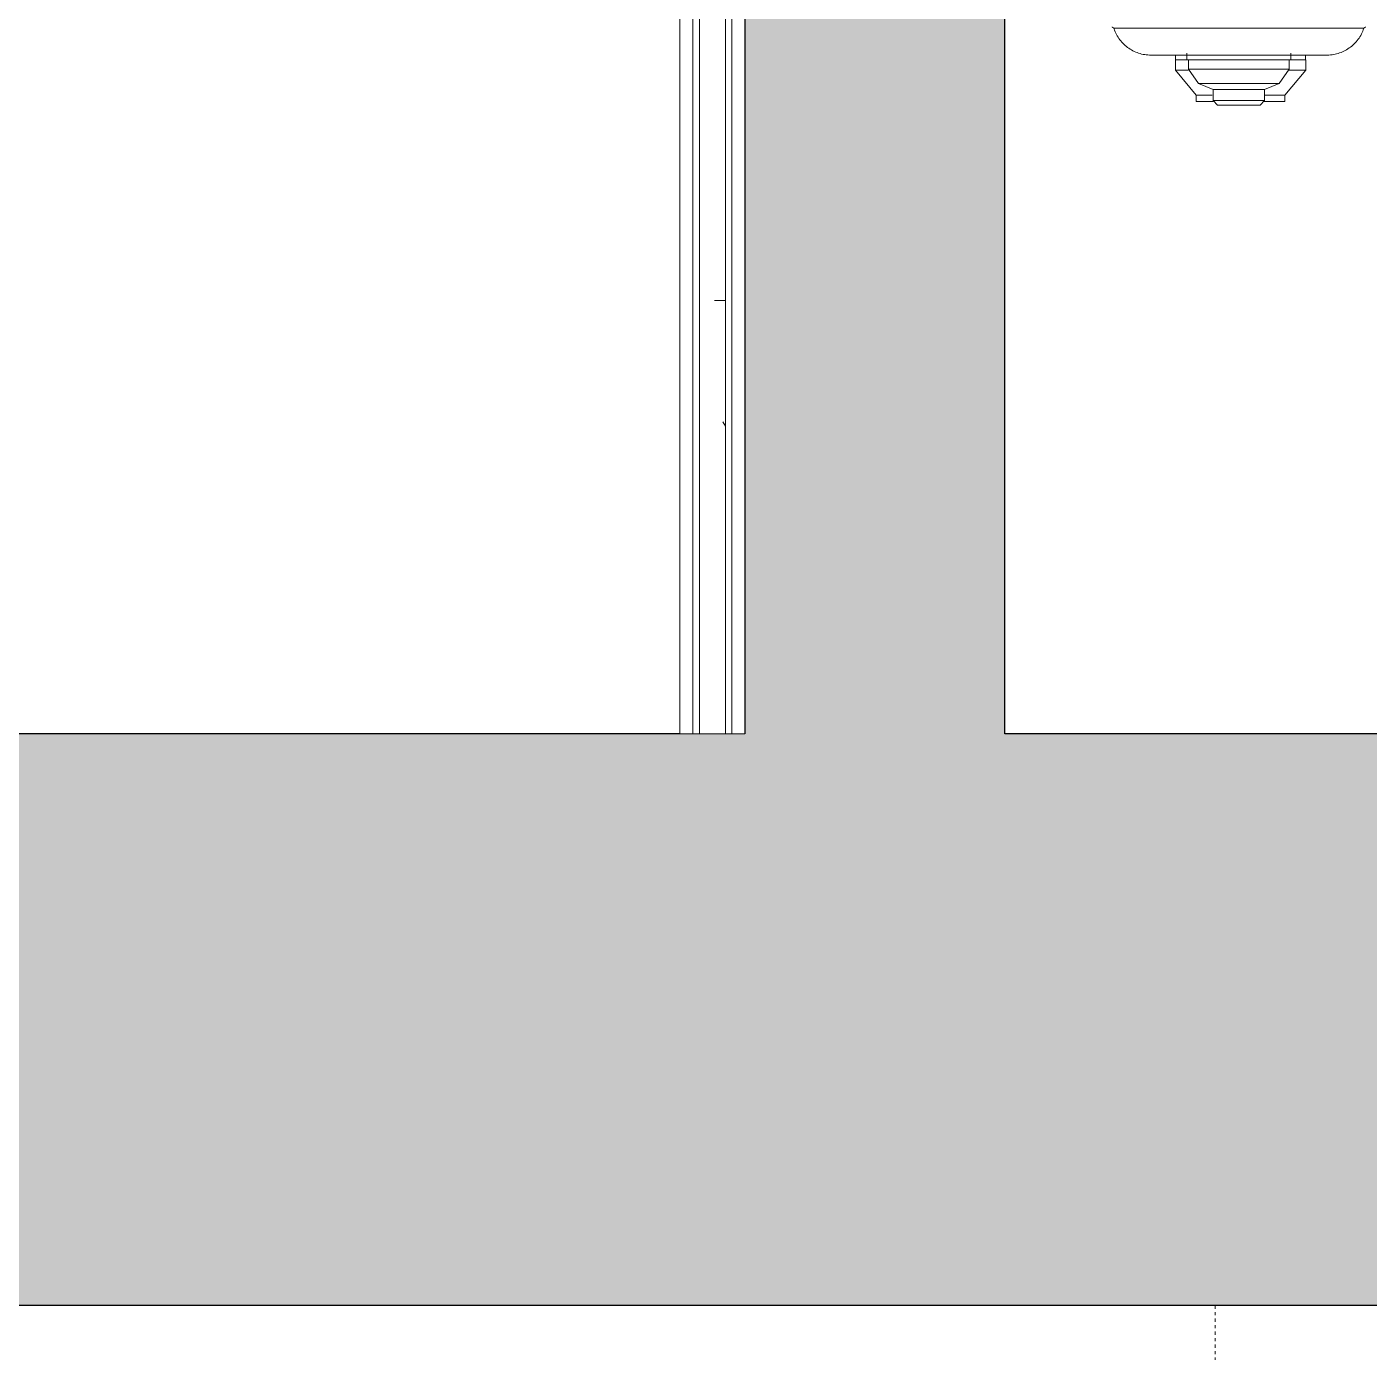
# Model space of a CAD drawing. Header units: inches. Extents: x -1176 to 1507, y -2587 to 978.
# Drawn here: x 1060.3 to 1111.9, y 90.1 to 141.1 of the extents above; entities that cross this region are included whole.
import ezdxf

# ---------------------------------------------------------------- set-up
doc = ezdxf.new("R2010")
doc.units = ezdxf.units.IN
doc.header["$MEASUREMENT"] = 0
doc.linetypes.add('Dash', pattern=[0.25, 0.125, -0.125])
for name, color, linetype, lineweight in [('A-DOOR', 31, 'Continuous', 18), ('A-GENM', 13, 'Continuous', 18), ('A-WALL', 113, 'Continuous', 18), ('A-WALL-PATT', 111, 'Continuous', 18), ('I-WALL', 2, 'Continuous', 18)]:
    doc.layers.add(name, color=color, linetype=linetype, lineweight=lineweight)
pattern_1 = [(0, (0, 0), (15.36, 3.84), [0.634, -10.886, 0.634, -10.886, -61.44]), (0, (0, 0), (15.36, 3.84), [-23.04, 0.634, -22.406, 0.634, -10.886, -26.88]), (0, (0, 0), (15.36, 3.84), [-57.6, 0.634, -7.046, 0.634, -18.566]), (120, (5.76, 1.92), (-11.005538, 11.38215), [0.634, -10.886, 0.634, -10.886, -61.44]), (120, (5.76, 1.92), (-11.005538, 11.38215), [-23.04, 0.634, -22.406, 0.634, -10.886, -26.88]), (120, (5.76, 1.92), (-11.005538, 11.38215), [-57.6, 0.634, -7.046, 0.634, -18.566]), (240, (7.68, 9.6), (-4.354462, -15.22215), [0.634, -10.886, 0.634, -10.886, -61.44]), (240, (7.68, 9.6), (-4.354462, -15.22215), [-23.04, 0.634, -22.406, 0.634, -10.886, -26.88]), (240, (7.68, 9.6), (-4.354462, -15.22215), [-57.6, 0.634, -7.046, 0.634, -18.566])]

# ---------------------------------------------------------------- blocks, each defined once
blk = doc.blocks.new('Single Flush - D8 3_ X 8_-8257955-2nd Floor Construction')
at = {"layer": 'A-GENM', "linetype": 'Dash', "lineweight": 9}
blk.add_line((-35.906, -11), (-35.906, -70.813), dxfattribs=at)
blk = doc.blocks.new('Cast_Iron_Radiator_8182 - Cast_Iron_Radiator_8182-V46-2nd Floor Construction')
at = {"layer": 'A-GENM', "lineweight": 9}
for p, q in [((-5.943, 4.848), (-5.968, 4.809)), ((-5.968, 1), (-5.968, 4.809)), ((-7.584, 2.438), (-8.542, 1.635)), ((-7.179, 2.438), (-7.584, 2.438)), ((-7.584, 1.944), (-7.584, 2.438)), ((-6.996, 2.438), (-7.179, 2.438)), ((-7.179, 2.291), (-7.179, 2.438)), ((-7.179, 2.296), (-7.179, 2.192)), ((-7.179, 2.013), (-7.179, 2.188)), ((-8.542, 1.635), (-8.792, 1.635)), ((-8.792, 1.635), (-8.792, 0.985)), ((-8.542, 1.635), (-8.542, 1.028)), ((-8.095, 1.55), (-8.331, 0.993)), ((-7.545, 1.935), (-8.095, 1.55)), ((-8.095, 1.55), (-8.095, -1.55)), ((-7.179, 1.935), (-7.545, 1.935)), ((-7.545, 1.935), (-7.545, -1.935)), ((-6.932, 2), (-7.179, 2)), ((-7.179, -2), (-7.179, 2)), ((-8.753, 0.993), (-8.929, 0.816)), ((-8.929, 0.816), (-8.929, -0.816)), ((-8.331, 0.993), (-8.753, 0.993)), ((-8.753, 0.993), (-8.753, -0.993)), ((-8.331, 0.993), (-8.331, -0.993)), ((-7.002, 1), (-7.002, -1)), ((-5.968, -1), (-5.968, 1)), ((-8.929, -0.816), (-8.753, -0.993)), ((-8.792, -0.961), (-8.792, -1.771)), ((-8.753, -0.993), (-8.331, -0.993)), ((-8.542, -1.008), (-8.542, -1.771)), ((-8.331, -0.993), (-8.095, -1.55)), ((-5.968, -4.809), (-5.968, -1)), ((-8.792, -1.771), (-8.542, -1.771)), ((-8.542, -1.771), (-7.584, -2.575)), ((-8.095, -1.55), (-7.545, -1.935)), ((-7.584, -2.575), (-7.584, -1.924)), ((-7.545, -1.935), (-7.179, -1.935)), ((-7.179, -2), (-6.928, -2)), ((-7.179, -2.287), (-7.179, -2.017)), ((-7.584, -2.575), (-7.179, -2.575)), ((-7.179, -2.301), (-7.179, -2.452)), ((-7.179, -2.551), (-7.179, -2.436)), ((-7.179, -2.562), (-6.997, -2.562)), ((-7.179, -2.565), (-7.179, -2.575)), ((-5.968, -4.809), (-5.943, -4.848))]:
    blk.add_line(p, q, dxfattribs=at)
at = {"layer": 'A-GENM', "lineweight": 9, "flags": 128}
for points in [[(-7.002, 3.383), (-7.001, 3.443), (-6.997, 3.503), (-6.991, 3.563), (-6.983, 3.622), (-6.972, 3.681), (-6.959, 3.74), (-6.943, 3.798), (-6.926, 3.855), (-6.906, 3.911), (-6.883, 3.967), (-6.859, 4.022), (-6.832, 4.076), (-6.804, 4.128), (-6.773, 4.18), (-6.74, 4.23), (-6.705, 4.279), (-6.668, 4.326), (-6.63, 4.372), (-6.589, 4.416), (-6.547, 4.459), (-6.503, 4.5), (-6.458, 4.539), (-6.411, 4.576), (-6.362, 4.612), (-6.312, 4.645), (-6.261, 4.677), (-6.209, 4.706), (-6.155, 4.733), (-6.101, 4.758), (-6.045, 4.781), (-5.989, 4.802)], [(-5.943, 4.848), (-5.938, 4.854), (-5.934, 4.86), (-5.929, 4.866), (-5.925, 4.872), (-5.919, 4.877)], [(-7.002, 2.438), (-7.002, 2.498), (-7.002, 2.571), (-7.002, 2.642), (-7.002, 2.71), (-7.002, 2.775), (-7.002, 2.837), (-7.002, 2.896), (-7.002, 2.952), (-7.002, 3.005), (-7.002, 3.055), (-7.002, 3.102), (-7.002, 3.145), (-7.002, 3.185), (-7.002, 3.221), (-7.002, 3.254), (-7.002, 3.283), (-7.002, 3.309), (-7.002, 3.33), (-7.002, 3.348), (-7.002, 3.363), (-7.002, 3.373), (-7.002, 3.38), (-7.002, 3.383), (-7.002, 3.383)], [(-7.002, 3.383), (-7.002, 3.381), (-7.002, 3.375), (-7.002, 3.366), (-7.002, 3.353), (-7.002, 3.336), (-7.002, 3.315), (-7.002, 3.29), (-7.002, 3.262), (-7.002, 3.23), (-7.002, 3.195), (-7.002, 3.156), (-7.002, 3.114), (-7.002, 3.068), (-7.002, 3.019), (-7.002, 2.967), (-7.002, 2.911), (-7.002, 2.853), (-7.002, 2.792), (-7.002, 2.727), (-7.002, 2.66), (-7.002, 2.591), (-7.002, 2.518), (-7.002, 2.444), (-7.002, 2.367), (-7.002, 2.288), (-7.002, 2.206), (-7.002, 2.123), (-7.002, 2.038), (-7.002, 1.952), (-7.002, 1.864), (-7.002, 1.774), (-7.002, 1.683), (-7.002, 1.591), (-7.002, 1.499), (-7.002, 1.405), (-7.002, 1.311), (-7.002, 1.216), (-7.002, 1.121), (-7.002, 1.026), (-7.002, 1)], [(-7.002, -1), (-7.002, -1.095), (-7.002, -1.19), (-7.002, -1.285), (-7.002, -1.38), (-7.002, -1.473), (-7.002, -1.566), (-7.002, -1.659), (-7.002, -1.75), (-7.002, -1.839), (-7.002, -1.928), (-7.002, -2.015), (-7.002, -2.1), (-7.002, -2.184), (-7.002, -2.266), (-7.002, -2.346), (-7.002, -2.423), (-7.002, -2.498), (-7.002, -2.571), (-7.002, -2.642), (-7.002, -2.71), (-7.002, -2.775), (-7.002, -2.837), (-7.002, -2.896), (-7.002, -2.952), (-7.002, -3.005), (-7.002, -3.055), (-7.002, -3.102), (-7.002, -3.145), (-7.002, -3.185), (-7.002, -3.221), (-7.002, -3.254), (-7.002, -3.283), (-7.002, -3.309), (-7.002, -3.33), (-7.002, -3.348), (-7.002, -3.363), (-7.002, -3.373), (-7.002, -3.38), (-7.002, -3.383), (-7.002, -3.383)], [(-7.002, -3.383), (-7.002, -3.381), (-7.002, -3.375), (-7.002, -3.366), (-7.002, -3.353), (-7.002, -3.336), (-7.002, -3.315), (-7.002, -3.29), (-7.002, -3.262), (-7.002, -3.23), (-7.002, -3.195), (-7.002, -3.156), (-7.002, -3.114), (-7.002, -3.068), (-7.002, -3.019), (-7.002, -2.967), (-7.002, -2.911), (-7.002, -2.853), (-7.002, -2.792), (-7.002, -2.727), (-7.002, -2.66), (-7.002, -2.591), (-7.002, -2.561)], [(-5.968, -4.809), (-6.025, -4.789), (-6.081, -4.767), (-6.135, -4.743), (-6.189, -4.716), (-6.242, -4.688), (-6.294, -4.657), (-6.344, -4.624), (-6.393, -4.59), (-6.441, -4.553), (-6.487, -4.515), (-6.531, -4.474), (-6.574, -4.432), (-6.615, -4.389), (-6.654, -4.343), (-6.692, -4.296), (-6.727, -4.248), (-6.761, -4.198), (-6.793, -4.147), (-6.822, -4.095), (-6.849, -4.042), (-6.875, -3.987), (-6.898, -3.932), (-6.919, -3.876), (-6.937, -3.819), (-6.953, -3.761), (-6.967, -3.703), (-6.979, -3.644), (-6.988, -3.585), (-6.995, -3.525), (-7, -3.465), (-7.002, -3.405), (-7.002, -3.383)], [(-5.92, -4.876), (-5.925, -4.871), (-5.93, -4.865), (-5.935, -4.859), (-5.939, -4.854), (-5.943, -4.848)]]:
    blk.add_lwpolyline(points, dxfattribs=at)

msp = doc.modelspace()

# ---------------------------------------------------------------- hatches: boundary and pattern name
at = {"layer": 'A-WALL-PATT', "lineweight": 9}
h = msp.add_hatch(color=7, dxfattribs=at)
h.paths.add_polyline_path([(1097.899, 113.893), (1097.899, 318.353), (1087.899, 318.353), (1087.899, 113.893), (1095.381, 113.893)], flags=0)
h.paths.add_polyline_path([(1097.899, 359.353), (1097.899, 363.143), (1087.899, 363.143), (1087.899, 359.353), (1095.381, 359.353)], flags=0)
h.paths.add_polyline_path([(1097.899, 403.143), (1097.899, 567.009), (1087.899, 567.009), (1087.899, 403.143), (1095.381, 403.143)], flags=0)
h = msp.add_hatch(dxfattribs=at)
h.set_pattern_fill('FP_6', color=256, style=0, pattern_type=2)
h.set_pattern_definition(pattern_1)
h.paths.add_polyline_path([(1085.899, 113.893), (1085.899, 310.666), (1085.399, 310.666), (1085.399, 113.893)], flags=0)
h = msp.add_hatch(dxfattribs=at)
h.set_pattern_fill('FP_6', color=256, style=0, pattern_type=2)
h.set_pattern_definition(pattern_1)
h.paths.add_polyline_path([(1086.149, 113.893), (1087.149, 113.893), (1087.149, 310.666), (1086.149, 310.666), (1086.149, 236.16)], flags=0)
h = msp.add_hatch(dxfattribs=at)
h.set_pattern_fill('FP_6', color=256, style=0, pattern_type=2)
h.set_pattern_definition(pattern_1)
h.paths.add_polyline_path([(1087.899, 113.893), (1087.899, 310.666), (1087.399, 310.666), (1087.399, 113.893)], flags=0)
at = {"layer": 'A-WALL-PATT'}
h = msp.add_hatch(color=7, dxfattribs=at)
h.paths.add_polyline_path([(1161.899, 91.893), (1263.737, 91.893), (1263.737, 113.893), (1161.899, 113.893), (1161.899, 113.707)], flags=0)
h.paths.add_polyline_path([(1329.149, 91.893), (1329.149, 113.893), (1290.237, 113.893), (1290.237, 91.893)], flags=0)
h.paths.add_polyline_path([(635.431, 91.893), (635.431, 113.893), (562.75, 113.893), (562.75, 91.893), (610.578, 91.893)], flags=0)
h.paths.add_polyline_path([(495.148, 91.893), (520.25, 91.893), (520.25, 113.893), (495.148, 113.893)], flags=0)
h.paths.add_polyline_path([(679.835, 91.893), (756.836, 91.893), (756.836, 113.893), (677.931, 113.893), (677.931, 91.893)], flags=0)
h.paths.add_polyline_path([(799.336, 91.893), (848.013, 91.893), (848.013, 113.893), (799.336, 113.893), (799.336, 113.707)], flags=0)
h.paths.add_polyline_path([(923.836, 91.893), (923.836, 113.893), (890.513, 113.893), (890.513, 91.893)], flags=0)
h.paths.add_polyline_path([(966.336, 91.893), (1006.899, 91.893), (1006.899, 113.893), (966.336, 113.893), (966.336, 113.707)], flags=0)
h.paths.add_polyline_path([(1049.399, 91.893), (1121.829, 91.893), (1121.829, 113.893), (1049.399, 113.893), (1049.399, 113.707)], flags=0)

# ---------------------------------------------------------------- linework, layer by layer
at = {"layer": 'A-WALL', "color": 8, "lineweight": 30}
for p, q in [((1097.899, 113.893), (1097.899, 318.353)), ((1087.899, 234.603), (1087.899, 113.893)), ((1085.399, 113.893), (1049.399, 113.893)), ((1121.829, 113.893), (1097.899, 113.893)), ((1121.829, 91.893), (1049.399, 91.893))]:
    msp.add_line(p, q, dxfattribs=at)
at = {"layer": 'A-WALL'}
for p, q in [((1085.899, 113.893), (1085.899, 310.666)), ((1086.149, 113.893), (1086.149, 310.666)), ((1087.149, 113.893), (1087.149, 310.666)), ((1087.399, 113.893), (1087.399, 310.666)), ((1085.399, 113.893), (1087.899, 113.893))]:
    msp.add_line(p, q, dxfattribs=at)
at = {"layer": 'I-WALL'}
msp.add_line((1085.399, 310.666), (1085.399, 113.893), dxfattribs=at)

# ---------------------------------------------------------------- block references
at = {"layer": 'A-DOOR'}
msp.add_blockref('Single Flush - D8 3_ X 8_-8257955-2nd Floor Construction', (1141.899, 102.893), dxfattribs=at)
at = {"layer": 'A-GENM', "lineweight": 9, "rotation": 89.9999999999999}
msp.add_blockref('Cast_Iron_Radiator_8182 - Cast_Iron_Radiator_8182-V46-2nd Floor Construction', (1106.899, 147.009), dxfattribs=at)

doc.saveas('drawing.dxf')
